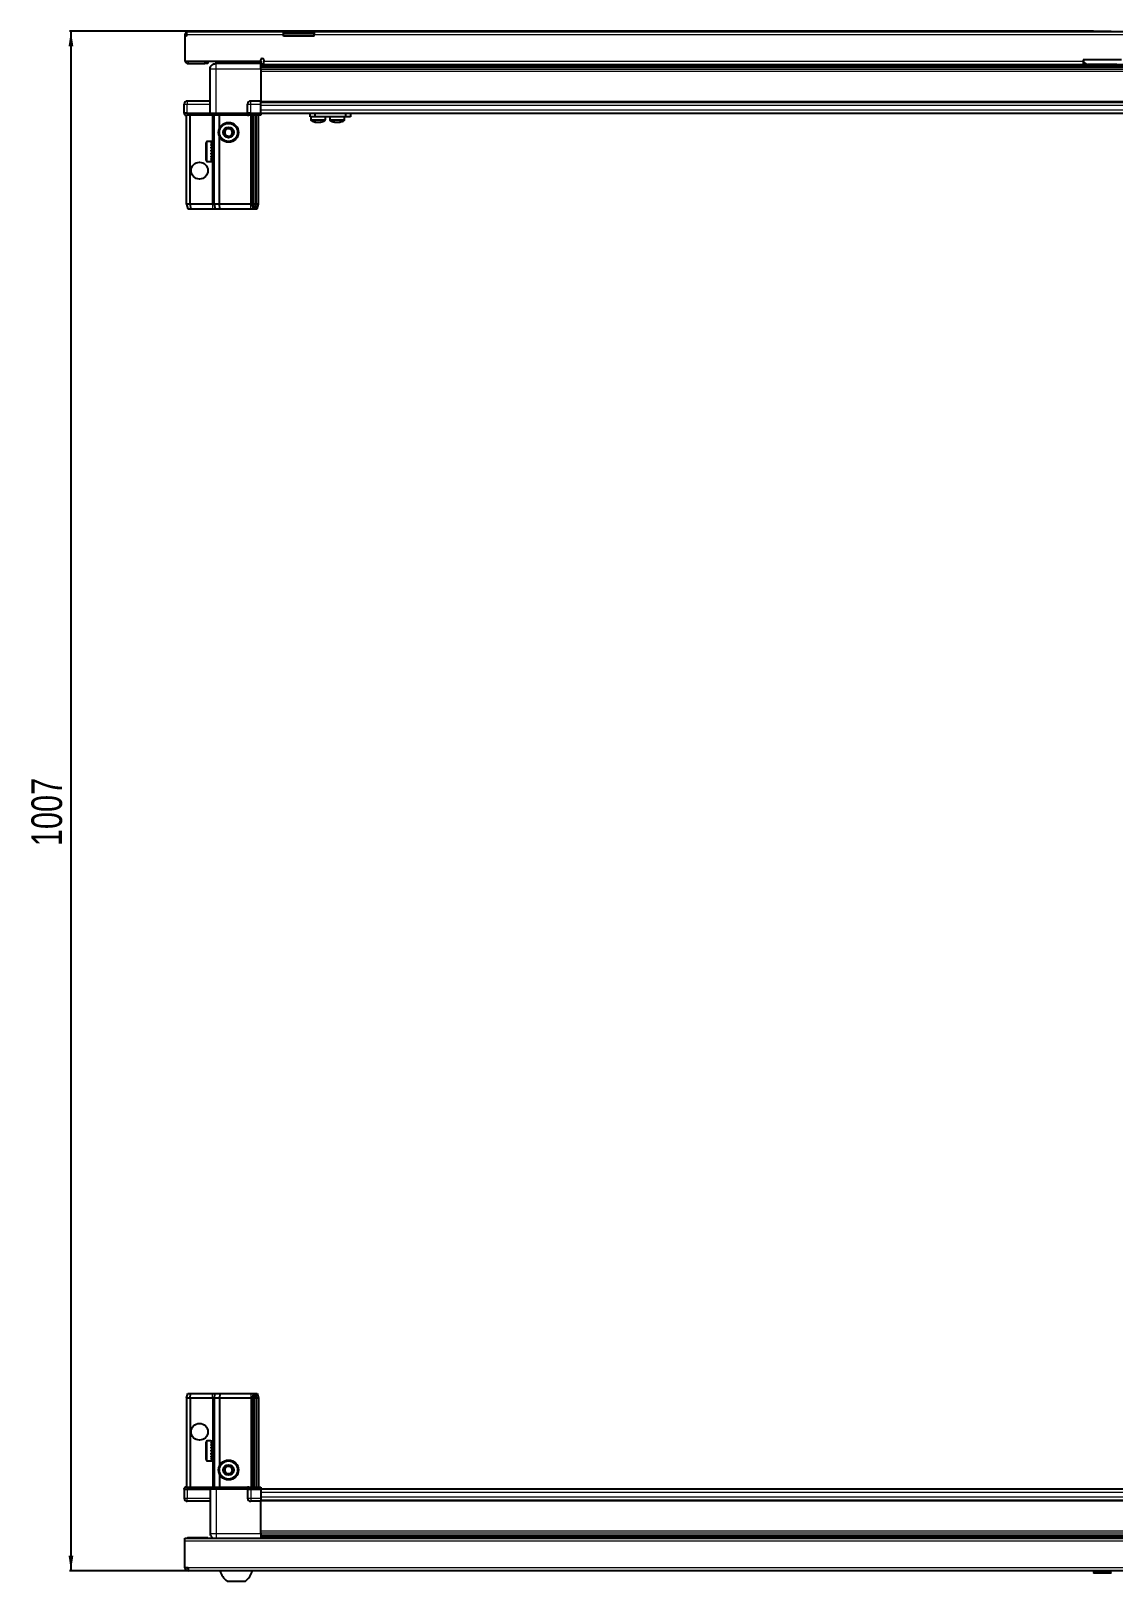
# Model space of a CAD drawing. Header units: millimetres. Extents: x 1315 to 5264, y -645 to 1891.
# Drawn here: x 1371 to 2078, y -645 to 369 of the extents above; entities that cross this region are included whole.
import ezdxf

# ---------------------------------------------------------------- set-up
doc = ezdxf.new("R2010")
doc.units = ezdxf.units.MM
doc.layers.add('FORMAT', color=7, linetype='Continuous')
doc.styles.add('SLDTEXTSTYLE0', font='TXT', dxfattribs={"width": 0.75})
doc.dimstyles.new('SLDDIMSTYLE0', dxfattribs={"dimtxt": 20, "dimasz": 10, "dimexe": 0, "dimexo": 0.0625, "dimgap": 5, "dimtad": 2, "dimdec": 1, "dimrnd": 1e-09, "dimzin": 12, "dimdsep": 46, "dimtxsty": 'SLDTEXTSTYLE0', "dimsah": 1, "dimcen": 0.09, "dimadec": 0, "dimazin": 3, "dimtfac": 1, "dimtofl": 0, "dimtmove": 0, "dimatfit": 3, "dimfxl": 0, "dimfrac": 2, "dimtolj": 1, "dimtzin": 12, "dimarcsym": 0})

# ---------------------------------------------------------------- blocks, each defined once
blk = doc.blocks.new('_D_10')
at = {"layer": 'FORMAT'}
for p, q in [((2065, 368.6), (1395.8, 368.6)), ((1396.8, 368.6), (1396.8, -638.4)), ((1473.4, -638.4), (1395.8, -638.4))]:
    blk.add_line(p, q, dxfattribs=at)
for points in [[(1396.8, 368.6), (1395.3, 358.6), (1398.4, 358.6)], [(1396.8, -638.4), (1398.4, -628.4), (1395.3, -628.4)]]:
    blk.add_solid(points, dxfattribs=at)
at = {"layer": 'FORMAT', "insert": (1371, -164.4), "char_height": 20, "attachment_point": 1, "rotation": 90, "style": 'SLDTEXTSTYLE0'}
blk.add_mtext('1007', dxfattribs=at)

msp = doc.modelspace()

# ---------------------------------------------------------------- linework, layer by layer
at = {"color": 7, "linetype": 'Continuous', "lineweight": 25}
for p, q in [((1472.32, 366.24), (1471.32, 366.24)), ((1471.32, 366.24), (1471.32, 365.34)), ((1471.32, 365.34), (1471.32, 348.84)), ((1472.32, 365.34), (1471.32, 365.34)), ((1472.32, 366.24), (1472.32, 365.34)), ((1472.92, 368.34), (1535.82, 368.34)), ((1496.18, 368.64), (1496.18, 368.34)), ((1496.18, 368.64), (1507.75, 368.64)), ((1507.75, 368.34), (1507.75, 368.64)), ((1535.82, 366.24), (1535.82, 368.34)), ((1535.82, 368.34), (1545.82, 368.34)), ((1545.82, 366.84), (1535.82, 366.84)), ((1535.82, 365.34), (1535.82, 366.24)), ((1555.82, 365.34), (1535.82, 365.34)), ((1545.82, 368.34), (1555.82, 368.34)), ((1555.82, 366.84), (1545.82, 366.84)), ((1555.82, 368.34), (1555.82, 366.24)), ((1555.82, 368.34), (2585.82, 368.34)), ((1555.82, 365.34), (1555.82, 366.24)), ((2065.03, 368.64), (2065.03, 368.34)), ((2065.03, 368.64), (2076.6, 368.64)), ((2076.6, 368.34), (2076.6, 368.64)), ((1471.32, 348.84), (1520.82, 348.84)), ((1473.42, 347.34), (1484.32, 347.34)), ((1486.32, 347.34), (1484.32, 347.34)), ((1486.32, 348.84), (1486.32, 347.34)), ((1491.57, 348.84), (1491.57, 347.34)), ((1520.82, 347.34), (1491.82, 347.34)), ((1518.07, 347.34), (1518.07, 348.84)), ((1520.82, 348.84), (1520.82, 349.69)), ((1520.82, 348.84), (1520.82, 347.34)), ((1520.82, 346.69), (1544.7, 346.69)), ((2620.82, 344.9), (1520.82, 344.9)), ((2620.82, 344.86), (1520.82, 344.86)), ((1522.82, 349.69), (1522.82, 348.94)), ((1522.82, 346.84), (1522.82, 348.94)), ((1522.82, 346.84), (2058.32, 346.84)), ((1539.32, 346.84), (1539.32, 346.69)), ((1539.48, 346.84), (1539.48, 346.69)), ((1539.69, 346.84), (1539.69, 346.69)), ((1540.24, 346.84), (1540.24, 346.69)), ((1540.65, 346.84), (1540.65, 346.69)), ((1541.54, 346.84), (1541.54, 346.69)), ((1542.13, 346.84), (1542.13, 346.69)), ((1543.26, 346.84), (1543.26, 346.69)), ((1543.96, 346.84), (1543.96, 346.69)), ((1544.7, 346.69), (1545.24, 346.69)), ((1545.24, 346.84), (1545.24, 346.69)), ((1545.24, 346.69), (1545.97, 346.69)), ((1545.24, 346.69), (1545.24, 346.69)), ((1545.43, 346.84), (1545.43, 346.69)), ((1545.93, 346.84), (1545.93, 346.69)), ((1545.97, 346.69), (1545.98, 346.69)), ((1545.98, 346.84), (1545.98, 346.69)), ((1545.98, 346.69), (1546.94, 346.69)), ((1546.94, 346.69), (2594.7, 346.69)), ((1547.27, 346.84), (1547.27, 346.69)), ((1547.28, 346.84), (1547.28, 346.69)), ((1547.98, 346.84), (1547.98, 346.69)), ((1549.15, 346.84), (1549.15, 346.69)), ((1549.77, 346.84), (1549.77, 346.69)), ((1550.71, 346.84), (1550.71, 346.69)), ((1551.17, 346.84), (1551.17, 346.69)), ((1551.8, 346.84), (1551.8, 346.69)), ((1552.05, 346.84), (1552.05, 346.69)), ((1552.29, 346.84), (1552.29, 346.69)), ((1552.32, 346.84), (1552.32, 346.69)), ((2083.32, 349.84), (2058.32, 349.84)), ((2058.32, 349.84), (2058.32, 348.94)), ((2058.32, 348.94), (2058.32, 346.84)), ((2080.32, 346.84), (2061.32, 346.84)), ((1487.82, 314.84), (1487.82, 343.84)), ((1520.82, 343.84), (1520.82, 322.84)), ((1470.82, 314.84), (1470.82, 320.84)), ((1470.82, 314.84), (1470.82, 314.51)), ((1470.82, 314.84), (1470.82, 314.84)), ((1470.82, 314.84), (1470.82, 314.51)), ((1472.82, 314.84), (1470.82, 314.84)), ((1470.82, 314.51), (1471.32, 313.64)), ((1470.82, 314.51), (1471.32, 313.64)), ((1487.82, 322.84), (1472.82, 322.84)), ((1472.82, 314.84), (1487.62, 314.84)), ((1487.62, 314.84), (1487.82, 314.84)), ((1487.82, 314.84), (1487.82, 313.64)), ((1487.82, 314.84), (1491.82, 314.84)), ((1491.82, 314.84), (1512.12, 314.84)), ((1512.12, 314.84), (1512.32, 314.84)), ((1512.32, 314.84), (1512.32, 320.84)), ((1512.32, 314.84), (1512.32, 313.64)), ((1514.32, 314.84), (1512.32, 314.84)), ((1512.32, 314.84), (1514.32, 314.84)), ((1520.82, 322.84), (1514.32, 322.84)), ((1514.32, 314.84), (1520.82, 314.84)), ((1514.32, 314.51), (1520.82, 314.51)), ((1520.82, 320.84), (1520.82, 322.84)), ((1520.82, 322.19), (2620.82, 322.19)), ((1520.82, 314.84), (1520.82, 320.84)), ((1520.82, 314.99), (2620.82, 314.99)), ((1520.82, 314.84), (1520.82, 314.51)), ((1520.82, 314.51), (1520.82, 313.64)), ((1553.27, 312.49), (1553.27, 314.99)), ((1556.27, 314.99), (1556.27, 312.49)), ((1576.47, 312.49), (1576.47, 314.99)), ((1579.47, 314.99), (1579.47, 312.49)), ((1471.32, 313.64), (1472.82, 313.64)), ((1472.32, 255.34), (1472.32, 313.64)), ((1487.62, 313.64), (1472.82, 313.64)), ((1474.82, 255.34), (1474.82, 313.64)), ((1487.82, 313.64), (1487.62, 313.64)), ((1491.82, 313.64), (1487.82, 313.64)), ((1490.32, 255.34), (1490.32, 313.64)), ((1512.12, 313.64), (1491.82, 313.64)), ((1493.82, 304.84), (1493.82, 313.64)), ((1512.32, 313.64), (1512.12, 313.64)), ((1512.32, 313.64), (1513, 313.64)), ((1520.82, 313.64), (1513, 313.64)), ((1515.32, 255.34), (1515.32, 313.64)), ((1516.32, 255.34), (1516.32, 313.64)), ((1517.82, 255.34), (1517.82, 313.64)), ((1519.32, 255.34), (1519.32, 313.64)), ((1556.27, 312.49), (1553.27, 312.49)), ((1553.62, 312.49), (1553.62, 310.58)), ((1576.47, 312.49), (1556.27, 312.49)), ((1563.12, 310.58), (1563.12, 312.49)), ((1566.07, 312.49), (1566.07, 310.58)), ((1566.12, 312.49), (1566.12, 310.58)), ((1575.62, 310.58), (1575.62, 312.49)), ((1579.47, 312.49), (1576.47, 312.49)), ((1485.12, 284.14), (1485.12, 295.54)), ((1488.82, 296.34), (1485.92, 296.34)), ((1488.32, 296.25), (1488.82, 296.25)), ((1488.32, 296.25), (1488.32, 296.08)), ((1488.32, 296.08), (1488.82, 296.08)), ((1488.32, 295.59), (1488.82, 295.59)), ((1488.32, 295.59), (1488.32, 295.21)), ((1488.32, 295.21), (1488.82, 295.21)), ((1488.32, 294.38), (1488.82, 294.38)), ((1488.32, 294.38), (1488.32, 293.82)), ((1488.82, 296.25), (1488.82, 296.34)), ((1488.82, 296.08), (1488.82, 296.25)), ((1488.82, 295.59), (1488.82, 296.08)), ((1488.82, 295.21), (1488.82, 295.59)), ((1488.82, 294.38), (1488.82, 295.21)), ((1488.82, 293.82), (1488.82, 294.38)), ((1488.92, 294.24), (1488.82, 294.24)), ((1488.92, 292.73), (1488.92, 294.24)), ((1493.82, 255.34), (1493.82, 299.84)), ((1488.32, 293.82), (1488.82, 293.82)), ((1488.32, 292.72), (1488.82, 292.72)), ((1488.32, 292.72), (1488.32, 292.04)), ((1488.32, 292.04), (1488.82, 292.04)), ((1488.32, 290.77), (1488.82, 290.77)), ((1488.32, 290.77), (1488.32, 290.04)), ((1488.32, 290.47), (1488.82, 290.47)), ((1488.32, 290.04), (1488.82, 290.04)), ((1488.32, 288.74), (1488.82, 288.74)), ((1488.32, 288.74), (1488.32, 288.02)), ((1488.32, 288.61), (1488.82, 288.61)), ((1488.32, 288.02), (1488.82, 288.02)), ((1488.32, 286.82), (1488.82, 286.82)), ((1488.32, 286.82), (1488.32, 286.18)), ((1488.32, 286.18), (1488.82, 286.18)), ((1488.32, 285.19), (1488.82, 285.19)), ((1488.32, 285.19), (1488.32, 284.7)), ((1488.32, 284.7), (1488.82, 284.7)), ((1488.32, 284.01), (1488.82, 284.01)), ((1488.32, 284.01), (1488.32, 283.72)), ((1488.82, 292.72), (1488.82, 293.82)), ((1488.82, 292.04), (1488.82, 292.72)), ((1488.82, 290.77), (1488.82, 292.04)), ((1488.82, 290.47), (1488.82, 290.77)), ((1488.82, 288.74), (1488.82, 290.04)), ((1488.82, 288.02), (1488.82, 288.61)), ((1488.82, 286.82), (1488.82, 288.02)), ((1488.82, 286.18), (1488.82, 286.82)), ((1488.82, 285.19), (1488.82, 286.18)), ((1488.82, 285.44), (1488.92, 285.44)), ((1488.82, 284.7), (1488.82, 285.19)), ((1488.82, 284.01), (1488.82, 284.7)), ((1488.82, 283.72), (1488.82, 284.01)), ((1488.92, 285.44), (1488.92, 292.73)), ((1489.8, 293.15), (1489.32, 293.84)), ((1489.32, 285.84), (1489.32, 293.84)), ((1489.32, 285.84), (1489.8, 286.53)), ((1490.29, 293.84), (1489.8, 293.15)), ((1489.8, 286.53), (1489.8, 293.15)), ((1489.8, 286.53), (1490.29, 285.84)), ((1490.32, 293.84), (1490.29, 293.84)), ((1490.29, 285.84), (1490.29, 293.84)), ((1490.29, 285.84), (1490.32, 285.84)), ((1485.92, 283.34), (1488.82, 283.34)), ((1488.32, 283.72), (1488.82, 283.72)), ((1488.32, 283.41), (1488.82, 283.41)), ((1488.32, 283.41), (1488.32, 283.34)), ((1488.32, 283.34), (1488.82, 283.34)), ((1488.82, 283.41), (1488.82, 283.72)), ((1488.82, 283.34), (1488.82, 283.41)), ((1488.82, 283.34), (1488.82, 283.34)), ((1474.82, 255.34), (1472.32, 255.34)), ((1472.32, 255.34), (1473.12, 252.34)), ((1489.32, 255.34), (1474.82, 255.34)), ((1474.82, 255.34), (1474.97, 252.34)), ((1490.32, 255.34), (1489.32, 255.34)), ((1493.82, 255.34), (1490.32, 255.34)), ((1490.32, 255.34), (1491.12, 252.34)), ((1514.32, 255.34), (1493.82, 255.34)), ((1494.15, 252.34), (1493.82, 255.34)), ((1515.32, 255.34), (1514.32, 255.34)), ((1516.32, 255.34), (1515.32, 255.34)), ((1516.12, 252.34), (1515.32, 255.34)), ((1517.82, 255.34), (1516.32, 255.34)), ((1516.86, 252.34), (1516.32, 255.34)), ((1517.36, 252.34), (1517.82, 255.34)), ((1519.32, 255.34), (1517.82, 255.34)), ((1518.52, 252.34), (1519.32, 255.34)), ((1473.12, 252.34), (1474.97, 252.34)), ((1474.97, 252.34), (1489.32, 252.34)), ((1489.32, 252.34), (1491.12, 252.34)), ((1491.12, 252.34), (1494.15, 252.34)), ((1494.15, 252.34), (1514.32, 252.34)), ((1514.32, 252.34), (1516.12, 252.34)), ((1516.12, 252.34), (1516.86, 252.34)), ((1516.86, 252.34), (1517.36, 252.34)), ((1517.36, 252.34), (1518.52, 252.34)), ((1472.32, -525.36), (1473.12, -522.36)), ((1472.32, -525.36), (1472.32, -583.66)), ((1474.82, -525.36), (1472.32, -525.36)), ((1473.12, -522.36), (1474.97, -522.36)), ((1474.82, -525.36), (1474.97, -522.36)), ((1474.82, -525.36), (1474.82, -583.66)), ((1489.32, -525.36), (1474.82, -525.36)), ((1474.97, -522.36), (1489.32, -522.36)), ((1489.32, -522.36), (1491.12, -522.36)), ((1490.32, -525.36), (1489.32, -525.36)), ((1490.32, -525.36), (1491.12, -522.36)), ((1490.32, -525.36), (1490.32, -583.66)), ((1493.82, -525.36), (1490.32, -525.36)), ((1491.12, -522.36), (1494.15, -522.36)), ((1494.15, -522.36), (1493.82, -525.36)), ((1493.82, -525.36), (1493.82, -569.86)), ((1514.32, -525.36), (1493.82, -525.36)), ((1494.15, -522.36), (1514.32, -522.36)), ((1514.32, -522.36), (1516.12, -522.36)), ((1515.32, -525.36), (1514.32, -525.36)), ((1516.12, -522.36), (1515.32, -525.36)), ((1515.32, -525.36), (1515.32, -583.66)), ((1516.32, -525.36), (1515.32, -525.36)), ((1516.12, -522.36), (1516.86, -522.36)), ((1516.86, -522.36), (1516.32, -525.36)), ((1516.32, -525.36), (1516.32, -583.66)), ((1517.82, -525.36), (1516.32, -525.36)), ((1516.86, -522.36), (1517.36, -522.36)), ((1517.36, -522.36), (1517.82, -525.36)), ((1517.36, -522.36), (1518.52, -522.36)), ((1517.82, -525.36), (1517.82, -583.66)), ((1519.32, -525.36), (1517.82, -525.36)), ((1518.52, -522.36), (1519.32, -525.36)), ((1519.32, -525.36), (1519.32, -583.66)), ((1485.12, -565.56), (1485.12, -554.16)), ((1488.32, -553.36), (1485.92, -553.36)), ((1488.32, -553.36), (1488.32, -553.37)), ((1488.32, -553.37), (1488.82, -553.37)), ((1488.32, -553.55), (1488.82, -553.55)), ((1488.32, -553.55), (1488.32, -553.77)), ((1488.32, -553.77), (1488.82, -553.77)), ((1488.32, -554.35), (1488.82, -554.35)), ((1488.32, -554.35), (1488.32, -554.77)), ((1488.32, -554.77), (1488.82, -554.77)), ((1488.32, -555.68), (1488.82, -555.68)), ((1488.32, -555.68), (1488.32, -556.27)), ((1488.32, -556.27), (1488.82, -556.27)), ((1488.32, -557.42), (1488.82, -557.42)), ((1488.32, -557.42), (1488.32, -558.12)), ((1488.82, -553.55), (1488.82, -553.37)), ((1488.82, -553.77), (1488.82, -553.55)), ((1488.82, -554.35), (1488.82, -553.77)), ((1488.82, -554.77), (1488.82, -554.35)), ((1488.82, -555.68), (1488.82, -554.77)), ((1488.92, -555.46), (1488.82, -555.46)), ((1488.82, -556.27), (1488.82, -555.68)), ((1488.82, -557.42), (1488.82, -556.27)), ((1488.82, -558.12), (1488.82, -557.42)), ((1488.92, -564.26), (1488.92, -555.46)), ((1489.8, -556.55), (1489.32, -555.86)), ((1489.32, -563.86), (1489.32, -555.86)), ((1490.29, -555.86), (1489.8, -556.55)), ((1489.8, -563.17), (1489.8, -556.55)), ((1490.32, -555.86), (1490.29, -555.86)), ((1490.29, -563.86), (1490.29, -555.86)), ((1485.92, -566.36), (1488.32, -566.36)), ((1488.32, -558.12), (1488.82, -558.12)), ((1488.32, -559.41), (1488.82, -559.41)), ((1488.32, -559.41), (1488.32, -560.14)), ((1488.32, -559.55), (1488.82, -559.55)), ((1488.32, -560.05), (1488.82, -560.05)), ((1488.32, -560.14), (1488.82, -560.14)), ((1488.32, -561.43), (1488.82, -561.43)), ((1488.32, -561.43), (1488.32, -562.14)), ((1488.32, -562.14), (1488.82, -562.14)), ((1488.32, -563.3), (1488.82, -563.3)), ((1488.32, -563.3), (1488.32, -563.91)), ((1488.32, -563.91), (1488.82, -563.91)), ((1488.32, -564.84), (1488.82, -564.84)), ((1488.32, -564.84), (1488.32, -565.28)), ((1488.32, -565.28), (1488.82, -565.28)), ((1488.32, -565.89), (1488.82, -565.89)), ((1488.32, -565.89), (1488.32, -566.12)), ((1488.32, -566.12), (1488.82, -566.12)), ((1488.32, -566.34), (1488.82, -566.34)), ((1488.32, -566.34), (1488.32, -566.36)), ((1488.32, -566.35), (1488.82, -566.35)), ((1488.82, -559.41), (1488.82, -558.12)), ((1488.82, -559.55), (1488.82, -559.41)), ((1488.82, -560.14), (1488.82, -560.05)), ((1488.82, -561.43), (1488.82, -560.14)), ((1488.82, -562.14), (1488.82, -561.43)), ((1488.82, -563.3), (1488.82, -562.14)), ((1488.82, -563.91), (1488.82, -563.3)), ((1488.82, -564.84), (1488.82, -563.91)), ((1488.82, -564.26), (1488.92, -564.26)), ((1488.82, -565.28), (1488.82, -564.84)), ((1488.82, -565.89), (1488.82, -565.28)), ((1488.82, -566.12), (1488.82, -565.89)), ((1488.82, -566.34), (1488.82, -566.12)), ((1488.82, -566.35), (1488.82, -566.34)), ((1489.32, -563.86), (1489.8, -563.17)), ((1489.8, -563.17), (1490.29, -563.86)), ((1490.29, -563.86), (1490.32, -563.86)), ((1493.82, -574.86), (1493.82, -583.66)), ((1471.32, -583.66), (1470.82, -584.53)), ((1470.82, -584.86), (1470.82, -584.53)), ((1470.82, -584.86), (1472.82, -584.86)), ((1470.82, -584.86), (1470.82, -590.86)), ((1472.82, -583.66), (1471.32, -583.66)), ((1472.82, -583.66), (1487.62, -583.66)), ((1487.62, -584.86), (1472.82, -584.86)), ((1472.82, -584.86), (1487.62, -584.86)), ((1487.62, -583.66), (1487.82, -583.66)), ((1487.82, -584.86), (1487.62, -584.86)), ((1487.82, -584.86), (1487.82, -583.66)), ((1487.82, -583.66), (1491.82, -583.66)), ((1491.82, -584.86), (1487.82, -584.86)), ((1487.82, -584.86), (1487.82, -613.86)), ((1491.82, -583.66), (1512.12, -583.66)), ((1512.12, -584.86), (1491.82, -584.86)), ((1512.12, -583.66), (1512.32, -583.66)), ((1512.32, -584.86), (1512.12, -584.86)), ((1512.32, -584.86), (1512.32, -583.66)), ((1513, -583.66), (1512.32, -583.66)), ((1512.32, -584.86), (1514.32, -584.86)), ((1512.32, -584.86), (1512.32, -590.86)), ((1513, -583.66), (1520.82, -583.66)), ((1520.82, -584.53), (1514.32, -584.53)), ((1520.82, -584.86), (1514.32, -584.86)), ((1514.32, -584.86), (1520.82, -584.86)), ((1520.82, -583.66), (1520.82, -584.53)), ((1520.82, -584.53), (1520.82, -584.53)), ((1520.82, -584.86), (1520.82, -584.53)), ((1520.82, -584.86), (1520.82, -584.86)), ((1520.82, -584.86), (1520.82, -590.86)), ((2620.82, -585.01), (1520.82, -585.01)), ((1487.82, -592.86), (1472.82, -592.86)), ((1520.82, -592.86), (1514.32, -592.86)), ((1520.82, -590.86), (1520.82, -592.86)), ((2620.82, -592.21), (1520.82, -592.21)), ((1520.82, -613.86), (1520.82, -592.86)), ((1471.32, -618.96), (1471.32, -616.86)), ((1471.32, -616.86), (2670.32, -616.86)), ((1486.32, -616.76), (1473.42, -616.76)), ((1486.32, -616.76), (1486.32, -616.86)), ((1520.82, -614.88), (2620.82, -614.88)), ((1520.82, -614.92), (2620.82, -614.92)), ((1544.7, -616.71), (1520.82, -616.71)), ((1539.32, -616.86), (1539.32, -616.71)), ((1539.36, -616.86), (1539.36, -616.71)), ((1539.63, -616.86), (1539.63, -616.71)), ((1539.89, -616.86), (1539.89, -616.71)), ((1540.54, -616.86), (1540.54, -616.71)), ((1541.01, -616.86), (1541.01, -616.71)), ((1541.97, -616.86), (1541.97, -616.71)), ((1542.59, -616.86), (1542.59, -616.71)), ((1543.78, -616.86), (1543.78, -616.71)), ((1544.44, -616.86), (1544.44, -616.71)), ((1544.49, -616.86), (1544.49, -616.71)), ((1545.79, -616.71), (1544.7, -616.71)), ((1546.52, -616.71), (1545.79, -616.71)), ((1545.79, -616.86), (1545.79, -616.71)), ((1545.79, -616.71), (1545.79, -616.71)), ((1545.8, -616.86), (1545.8, -616.71)), ((1546.3, -616.86), (1546.3, -616.71)), ((1546.52, -616.86), (1546.52, -616.71)), ((1546.94, -616.71), (1546.52, -616.71)), ((1546.52, -616.71), (1546.52, -616.71)), ((2594.7, -616.71), (1546.94, -616.71)), ((1547.8, -616.86), (1547.8, -616.71)), ((1548.49, -616.86), (1548.49, -616.71)), ((1549.61, -616.86), (1549.61, -616.71)), ((1550.19, -616.86), (1550.19, -616.71)), ((1551.06, -616.86), (1551.06, -616.71)), ((1551.46, -616.86), (1551.46, -616.71)), ((1551.99, -616.86), (1551.99, -616.71)), ((1552.18, -616.86), (1552.18, -616.71)), ((1552.32, -616.86), (1552.32, -616.71)), ((1471.32, -636.26), (1471.32, -618.96)), ((1473.42, -636.26), (1471.32, -636.26)), ((1473.42, -636.26), (1473.42, -638.36)), ((2668.22, -638.36), (1473.42, -638.36)), ((2066.02, -638.36), (2065.03, -639.34)), ((2076.6, -639.34), (2075.62, -638.36)), ((1498.82, -644.96), (1510.82, -644.96)), ((2065.03, -639.34), (2065.03, -639.86)), ((2076.6, -639.34), (2065.03, -639.34)), ((2076.6, -639.86), (2065.03, -639.86)), ((2076.6, -639.86), (2076.6, -639.34))]:
    msp.add_line(p, q, dxfattribs=at)
at = {"color": 8, "linetype": 'Continuous', "lineweight": 18}
for p, q in [((1535.82, 366.24), (1472.32, 366.24)), ((1545.82, 366.84), (1545.82, 368.34)), ((2585.82, 366.24), (1555.82, 366.24)), ((1473.42, 348.84), (1473.42, 347.34)), ((1484.32, 347.34), (1484.32, 348.84)), ((1520.82, 347.34), (1522.82, 347.34)), ((2620.82, 346.1), (1520.82, 346.1)), ((1522.82, 348.94), (2058.32, 348.94)), ((2058.32, 347.34), (2059.66, 347.34)), ((1491.82, 343.84), (1520.82, 343.84)), ((1491.82, 314.84), (1491.82, 343.84)), ((1520.82, 343.66), (2620.82, 343.66)), ((2620.82, 342.24), (1520.82, 342.24)), ((1470.82, 320.84), (1472.82, 320.84)), ((1472.82, 322.84), (1472.82, 320.84)), ((1472.82, 320.84), (1487.82, 320.84)), ((1472.82, 314.84), (1472.82, 320.84)), ((1472.82, 314.84), (1472.82, 313.64)), ((1487.62, 313.64), (1487.62, 314.84)), ((1491.82, 314.84), (1491.82, 313.64)), ((1512.12, 313.64), (1512.12, 314.84)), ((1512.32, 320.84), (1514.32, 320.84)), ((1514.32, 320.84), (1514.32, 322.84)), ((1514.32, 320.84), (1520.82, 320.84)), ((1514.32, 314.84), (1514.32, 320.84)), ((1514.32, 314.84), (1514.32, 314.51)), ((1520.82, 322.84), (2620.82, 322.84)), ((1520.82, 320.19), (2620.82, 320.19)), ((1520.82, 316.99), (2620.82, 316.99)), ((1489.32, 293.84), (1489.32, 313.64)), ((1514.32, 255.34), (1514.32, 313.64)), ((1563.12, 310.58), (1553.62, 310.58)), ((1562.93, 310.21), (1553.81, 310.21)), ((1566.12, 310.58), (1566.07, 310.58)), ((1575.62, 310.58), (1566.12, 310.58)), ((1566.31, 310.21), (1566.26, 310.21)), ((1575.43, 310.21), (1566.31, 310.21)), ((1485.92, 283.34), (1485.92, 296.34)), ((1489.32, 255.34), (1489.32, 285.84)), ((1489.32, 255.34), (1489.32, 252.34)), ((1514.32, 252.34), (1514.32, 255.34)), ((1489.32, -525.36), (1489.32, -522.36)), ((1489.32, -525.36), (1489.32, -555.86)), ((1514.32, -522.36), (1514.32, -525.36)), ((1514.32, -525.36), (1514.32, -583.66)), ((1485.92, -566.36), (1485.92, -553.36)), ((1489.32, -563.86), (1489.32, -583.66)), ((1472.82, -584.86), (1472.82, -583.66)), ((1472.82, -584.86), (1472.82, -590.86)), ((1487.62, -584.86), (1487.62, -583.66)), ((1491.82, -584.86), (1491.82, -583.66)), ((1491.82, -584.86), (1491.82, -613.86)), ((1512.12, -584.86), (1512.12, -583.66)), ((1514.32, -584.86), (1514.32, -584.53)), ((1514.32, -584.86), (1514.32, -590.86)), ((1520.82, -584.86), (1520.82, -584.53)), ((2620.82, -587.01), (1520.82, -587.01)), ((1470.82, -590.86), (1472.82, -590.86)), ((1472.82, -590.86), (1487.82, -590.86)), ((1472.82, -592.86), (1472.82, -590.86)), ((1512.32, -590.86), (1514.32, -590.86)), ((1514.32, -590.86), (1520.82, -590.86)), ((1514.32, -590.86), (1514.32, -592.86)), ((2620.82, -590.21), (1520.82, -590.21)), ((2620.82, -592.86), (1520.82, -592.86)), ((1473.42, -616.86), (1473.42, -616.76)), ((1491.82, -613.86), (1520.82, -613.86)), ((1520.82, -612.26), (2620.82, -612.26)), ((2620.82, -613.68), (1520.82, -613.68)), ((1520.82, -616.12), (2620.82, -616.12)), ((2670.32, -618.96), (1471.32, -618.96)), ((2668.22, -636.26), (1473.42, -636.26))]:
    msp.add_line(p, q, dxfattribs=at)
at = {"color": 7, "linetype": 'Continuous', "lineweight": 25, "flags": 128}
msp.add_lwpolyline([(1473.42, -616.76), (1473.01, -616.8), (1472.78, -616.86)], dxfattribs=at)
at = {"color": 7, "linetype": 'Continuous', "lineweight": 25}
for centre, radius in [((1499.82, 302.34), 6.5), ((1499.82, 302.34), 3.46), ((1480.82, 277.34), 5.5), ((1480.82, -547.36), 5.5), ((1499.82, -572.36), 6.5), ((1499.82, -572.36), 3.46)]:
    msp.add_circle(centre, radius, dxfattribs=at)
at = {"color": 8, "linetype": 'Continuous', "lineweight": 18}
for centre in [(1499.82, 302.34), (1499.82, -572.36)]:
    msp.add_circle(centre, 5.7, dxfattribs=at)
at = {"color": 7, "linetype": 'Continuous', "lineweight": 25}
for centre, radius, start, end in [((1473.42, 349.44), 2.1, 196.60155, 270), ((1521.82, 349.69), 1, 0, 180), ((2061.32, 349.84), 3, 180, 270), ((1472.82, 320.84), 2, 90, 180), ((1514.32, 320.84), 2, 90, 180), ((1499.82, 302.34), 2.5, 134.92207, 194.92207), ((1499.82, 302.34), 2.5, 74.92207, 134.92207), ((1499.82, 302.34), 2.5, 14.92207, 74.92207), ((1554.07, 310.58), 0.45, 180, 235.28209), ((1558.37, 316.79), 8, 235.28209, 258.9392), ((1558.37, 316.79), 8, 281.00757, 304.71791), ((1562.67, 310.58), 0.45, 304.71791, 0), ((1566.52, 310.58), 0.45, 180, 235.28209), ((1566.57, 310.58), 0.45, 180, 235.28209), ((1570.82, 316.79), 8, 235.28209, 256.54113), ((1570.87, 316.79), 8, 235.28209, 259.06255), ((1570.87, 316.79), 8, 280.87532, 304.71791), ((1575.17, 310.58), 0.45, 304.71791, 0), ((1485.92, 295.54), 0.8, 90, 180), ((1489.32, 294.24), 0.4, 180, 270), ((1499.82, 302.34), 2.5, 194.92207, 254.92207), ((1499.82, 302.34), 2.5, 254.92207, 314.92207), ((1499.82, 302.34), 2.5, 314.92207, 14.92207), ((1485.92, 284.14), 0.8, 180, 270), ((1489.32, 285.44), 0.4, 90, 180), ((1485.92, -554.16), 0.8, 90, 180), ((1489.32, -555.46), 0.4, 180, 270), ((1485.92, -565.56), 0.8, 180, 270), ((1489.32, -564.26), 0.4, 90, 180), ((1499.82, -572.36), 2.5, 147.37605, 207.37605), ((1499.82, -572.36), 2.5, 207.37605, 267.37605), ((1499.82, -572.36), 2.5, 87.37605, 147.37605), ((1499.82, -572.36), 2.5, 267.37605, 327.37605), ((1499.82, -572.36), 2.5, 27.37605, 87.37605), ((1499.82, -572.36), 2.5, 327.37605, 27.37605), ((1472.82, -590.86), 2, 180, 270), ((1514.32, -590.86), 2, 180, 270), ((1473.42, -636.26), 2.1, 180, 270), ((1473.42, -636.26), 0.6, 180, 270), ((1505.84, -635.34), 11.91, 194.70035, 233.8734), ((1503.8, -635.34), 11.91, 306.1266, 345.29965)]:
    msp.add_arc(centre, radius, start, end, dxfattribs=at)
for centre, start_param, end_param in [((1514.32, 311.04), 0, 0.7227342), ((1514.32, -581.06), 2.4188584, 3.1415927)]:
    msp.add_ellipse(centre, major_axis=(0, 3.46), ratio=0.5773503, start_param=start_param, end_param=end_param, dxfattribs=at)
for points, knots in [([(1472.95, 368.25), (1472.86, 368.24), (1472.53, 368.2), (1472.03, 367.86), (1471.57, 367.31), (1471.35, 366.73), (1471.33, 366.37), (1471.32, 366.24)], [0, 0, 0, 0, 0.0979668, 0.3537447, 0.6095195, 0.8652942, 1, 1, 1, 1]), ([(1472.32, 366.24), (1472.37, 366.49), (1472.46, 366.99), (1472.59, 367.63), (1472.72, 368.09), (1472.83, 368.31), (1472.9, 368.33), (1472.92, 368.34)], [0, 0, 0, 0, 0.23025534, 0.4485219, 0.6667858, 0.88504963, 1, 1, 1, 1]), ([(1487.82, 343.84), (1487.87, 344.28), (1487.94, 344.96), (1488.38, 345.77), (1488.83, 346.33), (1489.39, 346.79), (1490.2, 347.22), (1490.88, 347.29), (1491.32, 347.34)], [0, 0, 0, 0, 0.2394568, 0.3683607, 0.5, 0.6316393, 0.7605432, 1, 1, 1, 1]), ([(1491.82, 347.34), (1491.75, 347.34), (1491.62, 347.34), (1491.46, 347.34), (1491.34, 347.34), (1491.33, 347.34), (1491.32, 347.34)], [0, 0, 0, 0, 0.2493943, 0.5003335, 0.7501667, 1, 1, 1, 1]), ([(1520.82, 343.84), (1520.82, 344.23), (1520.82, 345.02), (1520.82, 346.07), (1520.82, 346.86), (1520.82, 347.28), (1520.82, 347.32), (1520.82, 347.34)], [0, 0, 0, 0, 0.2146939, 0.4293877, 0.6440816, 0.8587754, 1, 1, 1, 1]), ([(1497.03, 303.09), (1497.4, 303.46), (1498.08, 304.14), (1498.76, 304.81), (1499.08, 305.13)], [0, 0, 0, 0, 0.5346859, 1, 1, 1, 1]), ([(1499.08, 305.13), (1499.57, 305), (1500.51, 304.74), (1501.43, 304.5), (1501.86, 304.38)], [0, 0, 0, 0, 0.5346859, 1, 1, 1, 1]), ([(1501.86, 304.38), (1501.9, 304.26), (1502.05, 303.68), (1502.31, 302.72), (1502.52, 301.92), (1502.61, 301.59)], [0, 0, 0, 0, 0.1331247, 0.6370994, 1, 1, 1, 1]), ([(1556.87, 308.94), (1556.87, 308.93), (1556.87, 308.93), (1556.73, 308.96), (1556.55, 309.02), (1556.4, 309.07), (1556.33, 309.1), (1556.32, 309.11), (1556.32, 309.11), (1556.33, 309.11), (1556.35, 309.11), (1556.42, 309.1), (1556.71, 309.03), (1557.09, 308.96), (1557.51, 308.93), (1557.78, 308.95), (1557.94, 309.02), (1558.04, 309.09), (1558.11, 309.11), (1558.14, 309.11), (1558.16, 309.11), (1558.18, 309.11), (1558.22, 309.11), (1558.32, 309.07), (1558.48, 309.01), (1558.7, 308.95), (1559, 308.93), (1559.34, 308.95), (1559.65, 309), (1559.89, 309.05), (1560.01, 309.08), (1560.09, 309.09), (1560.14, 309.11), (1560.18, 309.11), (1560.2, 309.11), (1560.2, 309.11), (1560.2, 309.11)], [0, 0, 0, 0, 0.02609806, 0.07983731, 0.13720457, 0.17835712, 0.1990393, 0.20333955, 0.20768945, 0.21072293, 0.21454384, 0.22147953, 0.24860164, 0.35577715, 0.40489702, 0.45442268, 0.54604997, 0.59140385, 0.59711865, 0.60132508, 0.60438175, 0.60744379, 0.6119905, 0.62422862, 0.67851933, 0.75975016, 0.80430476, 0.84902576, 0.92362505, 0.95135982, 0.96870753, 0.97999594, 0.99114211, 0.99547316, 0.99884503, 1, 1, 1, 1]), ([(1560.2, 309.11), (1560.21, 309.11), (1560.21, 309.11), (1560.22, 309.11), (1560.17, 309.07), (1560.03, 309.01), (1559.9, 308.95), (1559.84, 308.93), (1559.88, 308.94), (1559.9, 308.94)], [0, 0, 0, 0, 0.0151829, 0.0365363, 0.0956997, 0.3601423, 0.6752387, 0.8745348, 1, 1, 1, 1]), ([(1569.36, 308.94), (1569.36, 308.94), (1569.38, 308.93), (1569.24, 308.98), (1569.08, 309.04), (1568.96, 309.1), (1568.96, 309.11), (1568.96, 309.11), (1568.98, 309.11), (1569, 309.11), (1569.09, 309.09), (1569.43, 309.01), (1569.86, 308.94), (1570.29, 308.93), (1570.51, 308.96), (1570.68, 309.02), (1570.8, 309.07), (1570.88, 309.1), (1570.93, 309.11), (1570.95, 309.11), (1570.98, 309.11), (1571, 309.11), (1571.06, 309.1), (1571.19, 309.03), (1571.34, 308.96), (1571.65, 308.93), (1572.04, 308.95), (1572.42, 309.02), (1572.72, 309.09), (1572.83, 309.11), (1572.85, 309.11), (1572.86, 309.11), (1572.87, 309.11), (1572.87, 309.11), (1572.81, 309.07), (1572.63, 309.01), (1572.43, 308.95), (1572.39, 308.94), (1572.38, 308.94)], [0, 0, 0, 0, 0.0283629, 0.0806823, 0.1383562, 0.1672924, 0.1709175, 0.1737955, 0.1766977, 0.1800498, 0.1863992, 0.2130773, 0.319019, 0.3539804, 0.3992833, 0.4476446, 0.4823368, 0.4997721, 0.5033973, 0.5070643, 0.5096216, 0.5128427, 0.5186896, 0.5415539, 0.6319042, 0.6733129, 0.7150637, 0.7923067, 0.8305407, 0.8353583, 0.8389044, 0.8414812, 0.8440625, 0.8478955, 0.8582124, 0.9039802, 0.9724588, 1, 1, 1, 1]), ([(1497.78, 300.3), (1497.69, 300.64), (1497.48, 301.43), (1497.22, 302.39), (1497.06, 302.97), (1497.03, 303.09)], [0, 0, 0, 0, 0.3629006, 0.8668753, 1, 1, 1, 1]), ([(1500.56, 299.55), (1500.07, 299.69), (1499.13, 299.94), (1498.21, 300.19), (1497.78, 300.3)], [0, 0, 0, 0, 0.5346859, 1, 1, 1, 1]), ([(1502.61, 301.59), (1502.24, 301.23), (1501.56, 300.54), (1500.88, 299.87), (1500.56, 299.55)], [0, 0, 0, 0, 0.5346859, 1, 1, 1, 1]), ([(1496.94, -572.23), (1497.21, -571.79), (1497.73, -570.98), (1498.25, -570.17), (1498.49, -569.8)], [0, 0, 0, 0, 0.5346859, 1, 1, 1, 1]), ([(1498.26, -574.79), (1498.21, -574.68), (1497.93, -574.15), (1497.47, -573.26), (1497.09, -572.53), (1496.94, -572.23)], [0, 0, 0, 0, 0.1331247, 0.6370994, 1, 1, 1, 1]), ([(1501.15, -574.92), (1500.63, -574.9), (1499.67, -574.86), (1498.71, -574.81), (1498.26, -574.79)], [0, 0, 0, 0, 0.53468586, 1, 1, 1, 1]), ([(1498.49, -569.8), (1499.01, -569.82), (1499.97, -569.86), (1500.93, -569.91), (1501.38, -569.93)], [0, 0, 0, 0, 0.5346859, 1, 1, 1, 1]), ([(1502.7, -572.49), (1502.43, -572.93), (1501.91, -573.74), (1501.39, -574.55), (1501.15, -574.92)], [0, 0, 0, 0, 0.53468586, 1, 1, 1, 1]), ([(1501.38, -569.93), (1501.53, -570.23), (1501.91, -570.97), (1502.37, -571.85), (1502.65, -572.38), (1502.7, -572.49)], [0, 0, 0, 0, 0.3629006, 0.8668753, 1, 1, 1, 1]), ([(1487.82, -613.86), (1487.87, -614.3), (1487.94, -614.98), (1488.37, -615.79), (1488.83, -616.35), (1489.23, -616.71), (1489.5, -616.84), (1489.54, -616.86)], [0, 0, 0, 0, 0.3630185, 0.5584377, 0.7580039, 0.9575702, 1, 1, 1, 1]), ([(1520.82, -613.86), (1520.82, -614.26), (1520.82, -615.05), (1520.82, -616.06), (1520.82, -616.69), (1520.82, -616.85), (1520.82, -616.86)], [0, 0, 0, 0, 0.3255201, 0.6510403, 0.9765604, 1, 1, 1, 1])]:
    msp.add_open_spline(points, degree=3, knots=knots, dxfattribs=at)
at = {"color": 8, "linetype": 'Continuous', "lineweight": 18}
for points, knots in [([(1491.82, 343.84), (1491.82, 344.28), (1491.82, 344.96), (1491.82, 345.77), (1491.82, 346.33), (1491.82, 346.79), (1491.82, 347.22), (1491.82, 347.29), (1491.82, 347.34)], [0, 0, 0, 0, 0.2394568, 0.3683607, 0.5, 0.6316393, 0.7605432, 1, 1, 1, 1]), ([(1491.82, -613.86), (1491.82, -614.3), (1491.82, -614.98), (1491.82, -615.79), (1491.82, -616.35), (1491.82, -616.71), (1491.82, -616.84), (1491.82, -616.86)], [0, 0, 0, 0, 0.3630185, 0.5584377, 0.7580039, 0.9575702, 1, 1, 1, 1])]:
    msp.add_open_spline(points, degree=3, knots=knots, dxfattribs=at)
for points in [[(1487.82, 343.84), (1487.88, 343.84), (1488, 343.84), (1488.93, 343.84), (1490.25, 343.84), (1491.3, 343.84), (1491.82, 343.84)], [(1487.82, -613.86), (1487.88, -613.86), (1488, -613.86), (1488.93, -613.86), (1490.25, -613.86), (1491.3, -613.86), (1491.82, -613.86)]]:
    msp.add_open_spline(points, degree=3, dxfattribs=at)

# ---------------------------------------------------------------- dimensions: what is measured, and where the dimension line sits
at = {"layer": 'FORMAT'}
dim = msp.add_linear_dim(base=(1396.82, -638.36), p1=(2065.03, 368.64), p2=(1473.42, -638.36), angle=90, dimstyle='SLDDIMSTYLE0', dxfattribs=at)
dim.commit()
dim.dimension.update_dxf_attribs({"geometry": '_D_10', "text_midpoint": (1396.82, -134.86), "dimtype": 160})

doc.saveas('drawing.dxf')
